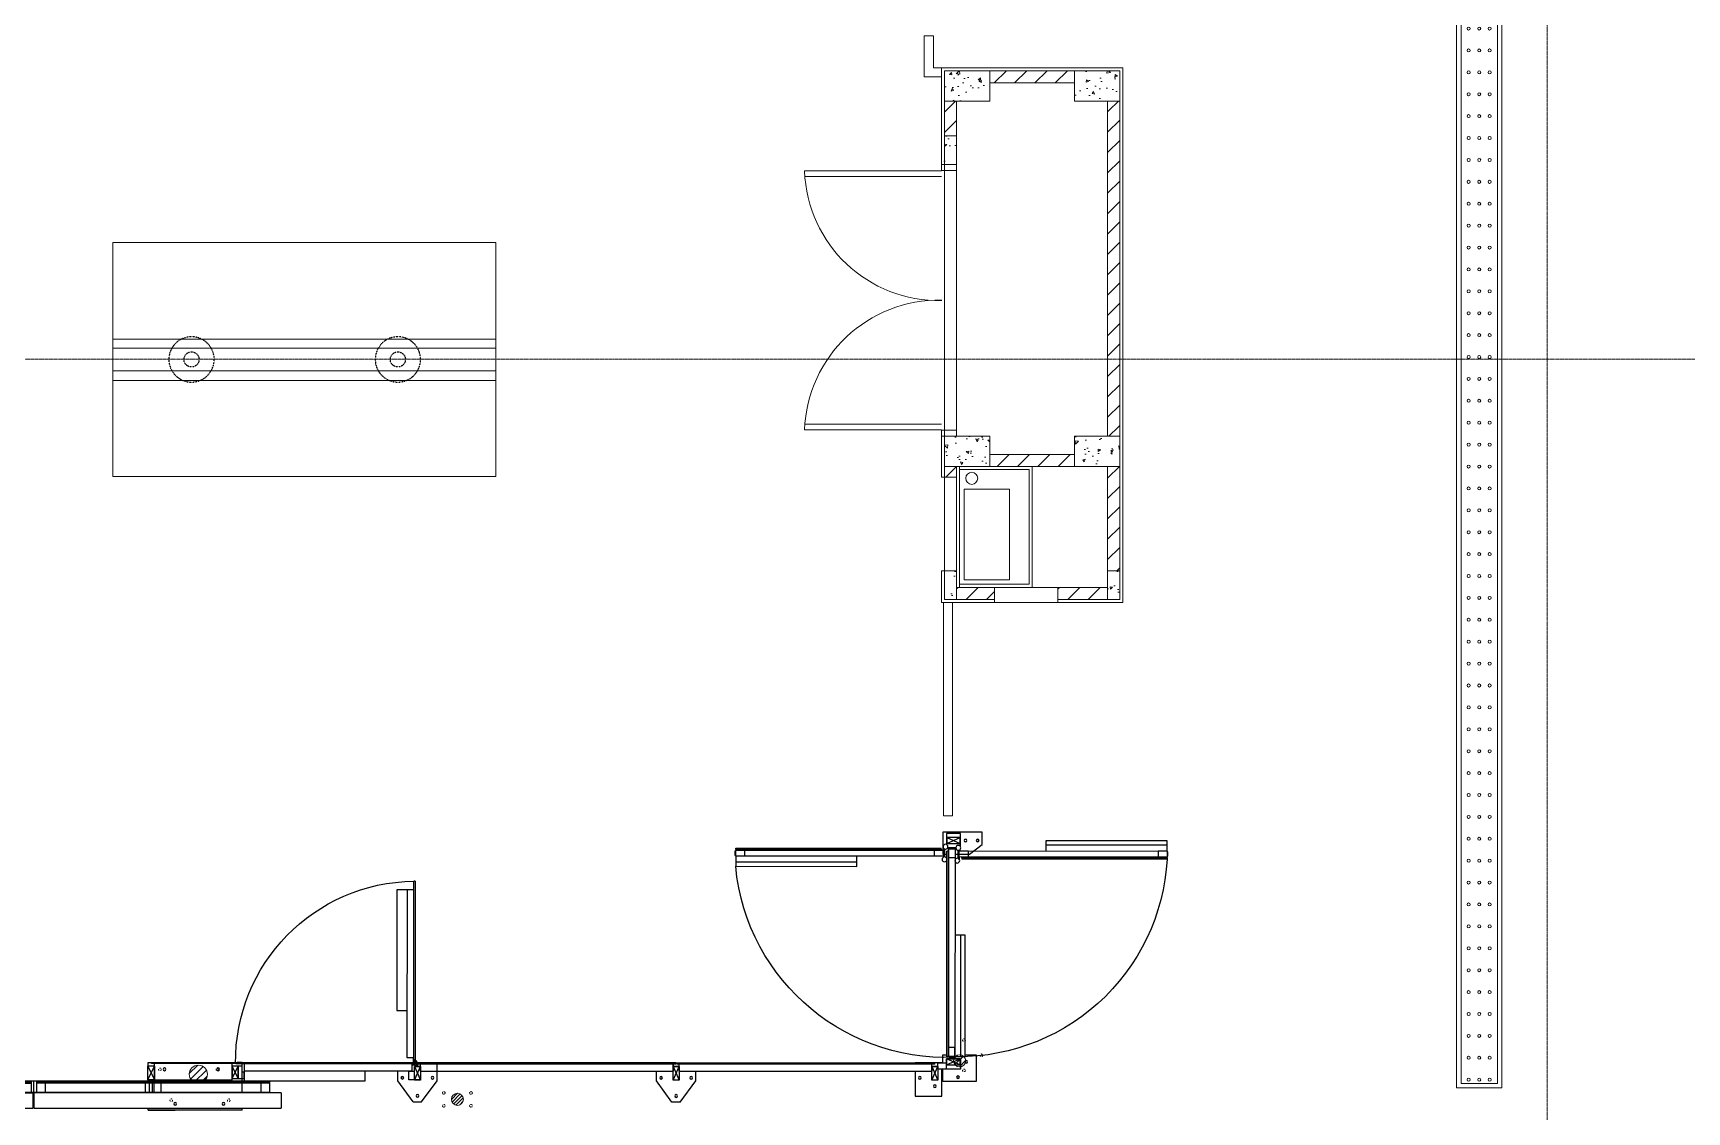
# Model space of a CAD drawing. Header units: millimetres. Extents: x -200069 to 184689, y -19972 to 101699.
# Drawn here: x 57476 to 68425, y -4984 to 2160 of the extents above; entities that cross this region are included whole.
import ezdxf

# ---------------------------------------------------------------- set-up
doc = ezdxf.new("R2010")
doc.units = ezdxf.units.MM
for name, pattern in [('CENTER', [50.8, 31.75, -6.35, 6.35, -6.35]), ('HIDDEN', [0.2, 0.1, -0.1]), ('X-45-STST-GRID$0$Grid Line', [9.5, 5, -1.5, 1.5, -1.5]), ('X-45-STST-PL-PF$0$Dash', [4, 2, -2])]:
    doc.linetypes.add(name, pattern=pattern)
doc.layers.get('Defpoints').update_dxf_attribs({"color": 6})
for name, color, linetype, lineweight in [('1', 1, 'Continuous', 18), ('8', 253, 'Continuous', 0), ('ARC_WALL FINISH', 2, 'Continuous', 0), ('PSD Anchor Hole', 7, 'Continuous', 15), ('PSD ODS Pene Hole', 5, 'Continuous', 15), ('PSD Pene Hole', 9, 'Continuous', 15), ('X-45-STST-GRID$0$ARC_AXIS_LINE', 240, 'CENTER', 13), ('X-45-STST-PL-PF$0$ARC_FURNITURE', 152, 'Continuous', 9), ('X-45-STST-PL-PF$0$ARC_GUTTER', 255, 'Continuous', 0), ('X-45-STST-PL-PF$0$ARC_GUTTER HATCH', 8, 'Continuous', 0), ('X-45-STST-PL-PF$0$ARC_VOID_TEMPORARY', 253, 'Continuous', 18), ('X-45-STST-PL-PF$0$X-STST-45011-PL-PF$0$ARC_DOOR', 40, 'Continuous', 5), ('X-45-STST-PL-PF$0$X-STST-45011-PL-PF$0$ARC_ELEVATOR', 63, 'Continuous', 5), ('X-45-STST-PL-PF$0$X-STST-45011-PL-PF$0$ARC_HATCH WALL', 8, 'Continuous', 25), ('X-45-STST-PL-PF$0$X-STST-45011-PL-PF$0$ARC_PART_WALL', 160, 'Continuous', 5)]:
    doc.layers.add(name, color=color, linetype=linetype, lineweight=lineweight)
for name, color, linetype in [('AHM2_MODULE', 2, 'Continuous'), ('AHM_ANCRAGE', 7, 'Continuous'), ('AHM_MODULE', 7, 'Continuous'), ('DIM', 255, 'Continuous'), ('EIM', 5, 'Continuous'), ('X-45-STST-PL-PF$0$ARC_LIGHTING OVER HEAD', 8, 'Continuous')]:
    doc.layers.add(name, color=color, linetype=linetype)

# ---------------------------------------------------------------- blocks, each defined once
blk = doc.blocks.new('X-45-STST-PL-PF$0$STREETLIGHT & BENCHES')
at = {"layer": 'X-45-STST-PL-PF$0$ARC_FURNITURE', "ltscale": 0.5}
for p, q in [((775, 1172), (-775, 1172)), ((-775, 1172), (-775, -1362)), ((-139, -1362), (-139, 1172)), ((-75, 1172), (-75, -992)), ((-75, 1172), (-75, -1362)), ((75, -992), (75, 1172)), ((75, -1362), (75, 1172)), ((134, 1172), (134, -1362)), ((775, 1172), (775, -1362)), ((-775, -1362), (775, -1362))]:
    blk.add_line(p, q, dxfattribs=at)
at = {"layer": 'X-45-STST-PL-PF$0$ARC_LIGHTING OVER HEAD', "linetype": 'X-45-STST-PL-PF$0$Dash', "ltscale": 0.5}
for centre in [(0, 652), (0, -714)]:
    blk.add_circle(centre, 50, dxfattribs=at)
for centre, start, end in [((0, 652), 330, 150), ((0, 652), 330, 150), ((0, 652), 150, 330), ((0, 652), 150, 330), ((0, -714), 30, 210), ((0, -714), 30, 210), ((0, -714), 210, 30), ((0, -714), 210, 30)]:
    blk.add_arc(centre, 150, start, end, dxfattribs=at)
blk = doc.blocks.new('*U29')
at = {"layer": 'X-45-STST-PL-PF$0$ARC_GUTTER'}
for p, q in [((0, 0), (0, 300)), ((0, 300), (8519, 300)), ((8489, 270), (30, 270)), ((30, 270), (30, 30)), ((8489, 30), (8489, 270)), ((8519, 300), (8519, 0)), ((8519, 0), (0, 0)), ((30, 30), (8489, 30))]:
    blk.add_line(p, q, dxfattribs=at)
at = {"layer": 'X-45-STST-PL-PF$0$ARC_GUTTER HATCH'}
for centre, start, end in [((55, 219), 0, 180), ((55, 219), 180, 0), ((200, 219), 0, 180), ((200, 219), 180, 0), ((345, 219), 0, 180), ((345, 219), 180, 0), ((490, 219), 0, 180), ((490, 219), 180, 0), ((635, 219), 0, 180), ((635, 219), 180, 0), ((780, 219), 0, 180), ((780, 219), 180, 0), ((925, 219), 0, 180), ((925, 219), 180, 0), ((1070, 219), 0, 180), ((1070, 219), 180, 0), ((1215, 219), 0, 180), ((1215, 219), 180, 0), ((1360, 219), 0, 180), ((1360, 219), 180, 0), ((1505, 219), 0, 180), ((1505, 219), 180, 0), ((1650, 219), 0, 180), ((1650, 219), 180, 0), ((1795, 219), 0, 180), ((1795, 219), 180, 0), ((1940, 219), 0, 180), ((1940, 219), 180, 0), ((2085, 219), 0, 180), ((2085, 219), 180, 0), ((2230, 219), 0, 180), ((2230, 219), 180, 0), ((2375, 219), 0, 180), ((2375, 219), 180, 0), ((2520, 219), 0, 180), ((2520, 219), 180, 0), ((2665, 219), 0, 180), ((2665, 219), 180, 0), ((2810, 219), 0, 180), ((2810, 219), 180, 0), ((2955, 219), 0, 180), ((2955, 219), 180, 0), ((3100, 219), 0, 180), ((3100, 219), 180, 0), ((3245, 219), 0, 180), ((3245, 219), 180, 0), ((3390, 219), 0, 180), ((3390, 219), 180, 0), ((3535, 219), 0, 180), ((3535, 219), 180, 0), ((3680, 219), 0, 180), ((3680, 219), 180, 0), ((3825, 219), 0, 180), ((3825, 219), 180, 0), ((3970, 219), 0, 180), ((3970, 219), 180, 0), ((4115, 219), 0, 180), ((4115, 219), 180, 0), ((4260, 219), 0, 180), ((4260, 219), 180, 0), ((4405, 219), 0, 180), ((4405, 219), 180, 0), ((4550, 219), 0, 180), ((4550, 219), 180, 0), ((4695, 219), 0, 180), ((4695, 219), 180, 0), ((4840, 219), 0, 180), ((4840, 219), 180, 0), ((4985, 219), 0, 180), ((4985, 219), 180, 0), ((5130, 219), 0, 180), ((5130, 219), 180, 0), ((5275, 219), 0, 180), ((5275, 219), 180, 0), ((5420, 219), 0, 180), ((5420, 219), 180, 0), ((5565, 219), 0, 180), ((5565, 219), 180, 0), ((5710, 219), 0, 180), ((5710, 219), 180, 0), ((5855, 219), 0, 180), ((5855, 219), 180, 0), ((6000, 219), 0, 180), ((6000, 219), 180, 0), ((6145, 219), 0, 180), ((6145, 219), 180, 0), ((6290, 219), 0, 180), ((6290, 219), 180, 0), ((6435, 219), 0, 180), ((6435, 219), 180, 0), ((6580, 219), 0, 180), ((6580, 219), 180, 0), ((6725, 219), 0, 180), ((6725, 219), 180, 0), ((6870, 219), 0, 180), ((6870, 219), 180, 0), ((7015, 219), 0, 180), ((7015, 219), 180, 0), ((7160, 219), 0, 180), ((7160, 219), 180, 0), ((7305, 219), 0, 180), ((7305, 219), 180, 0), ((7450, 219), 0, 180), ((7450, 219), 180, 0), ((7595, 219), 0, 180), ((7595, 219), 180, 0), ((7740, 219), 0, 180), ((7740, 219), 180, 0), ((7885, 219), 0, 180), ((7885, 219), 180, 0), ((8030, 219), 0, 180), ((8030, 219), 180, 0), ((8175, 219), 0, 180), ((8175, 219), 180, 0), ((8320, 219), 0, 180), ((8320, 219), 180, 0), ((8465, 219), 0, 180), ((8465, 219), 180, 0), ((55, 150), 0, 180), ((55, 150), 180, 0), ((200, 150), 0, 180), ((200, 150), 180, 0), ((345, 150), 0, 180), ((345, 150), 180, 0), ((490, 150), 0, 180), ((490, 150), 180, 0), ((635, 150), 0, 180), ((635, 150), 180, 0), ((780, 150), 0, 180), ((780, 150), 180, 0), ((925, 150), 0, 180), ((925, 150), 180, 0), ((1070, 150), 0, 180), ((1070, 150), 180, 0), ((1215, 150), 0, 180), ((1215, 150), 180, 0), ((1360, 150), 0, 180), ((1360, 150), 180, 0), ((1505, 150), 0, 180), ((1505, 150), 180, 0), ((1650, 150), 0, 180), ((1650, 150), 180, 0), ((1795, 150), 0, 180), ((1795, 150), 180, 0), ((1940, 150), 0, 180), ((1940, 150), 180, 0), ((2085, 150), 0, 180), ((2085, 150), 180, 0), ((2230, 150), 0, 180), ((2230, 150), 180, 0), ((2375, 150), 0, 180), ((2375, 150), 180, 0), ((2520, 150), 0, 180), ((2520, 150), 180, 0), ((2665, 150), 0, 180), ((2665, 150), 180, 0), ((2810, 150), 0, 180), ((2810, 150), 180, 0), ((2955, 150), 0, 180), ((2955, 150), 180, 0), ((3100, 150), 0, 180), ((3100, 150), 180, 0), ((3245, 150), 0, 180), ((3245, 150), 180, 0), ((3390, 150), 0, 180), ((3390, 150), 180, 0), ((3535, 150), 0, 180), ((3535, 150), 180, 0), ((3680, 150), 0, 180), ((3680, 150), 180, 0), ((3825, 150), 0, 180), ((3825, 150), 180, 0), ((3970, 150), 0, 180), ((3970, 150), 180, 0), ((4115, 150), 0, 180), ((4115, 150), 180, 0), ((4260, 150), 0, 180), ((4260, 150), 180, 0), ((4405, 150), 0, 180), ((4405, 150), 180, 0), ((4550, 150), 0, 180), ((4550, 150), 180, 0), ((4695, 150), 0, 180), ((4695, 150), 180, 0), ((4840, 150), 0, 180), ((4840, 150), 180, 0), ((4985, 150), 0, 180), ((4985, 150), 180, 0), ((5130, 150), 0, 180), ((5130, 150), 180, 0), ((5275, 150), 0, 180), ((5275, 150), 180, 0), ((5420, 150), 0, 180), ((5420, 150), 180, 0), ((5565, 150), 0, 180), ((5565, 150), 180, 0), ((5710, 150), 0, 180), ((5710, 150), 180, 0), ((5855, 150), 0, 180), ((5855, 150), 180, 0), ((6000, 150), 0, 180), ((6000, 150), 180, 0), ((6145, 150), 0, 180), ((6145, 150), 180, 0), ((6290, 150), 0, 180), ((6290, 150), 180, 0), ((6435, 150), 0, 180), ((6435, 150), 180, 0), ((6580, 150), 0, 180), ((6580, 150), 180, 0), ((6725, 150), 0, 180), ((6725, 150), 180, 0), ((6870, 150), 0, 180), ((6870, 150), 180, 0), ((7015, 150), 0, 180), ((7015, 150), 180, 0), ((7160, 150), 0, 180), ((7160, 150), 180, 0), ((7305, 150), 0, 180), ((7305, 150), 180, 0), ((7450, 150), 0, 180), ((7450, 150), 180, 0), ((7595, 150), 0, 180), ((7595, 150), 180, 0), ((7740, 150), 0, 180), ((7740, 150), 180, 0), ((7885, 150), 0, 180), ((7885, 150), 180, 0), ((8030, 150), 0, 180), ((8030, 150), 180, 0), ((8175, 150), 0, 180), ((8175, 150), 180, 0), ((8320, 150), 0, 180), ((8320, 150), 180, 0), ((8465, 150), 0, 180), ((8465, 150), 180, 0), ((55, 80), 0, 180), ((55, 80), 180, 0), ((200, 80), 0, 180), ((200, 80), 180, 0), ((345, 80), 0, 180), ((345, 80), 180, 0), ((490, 80), 0, 180), ((490, 80), 180, 0), ((635, 80), 0, 180), ((635, 80), 180, 0), ((780, 80), 0, 180), ((780, 80), 180, 0), ((925, 80), 0, 180), ((925, 80), 180, 0), ((1070, 80), 0, 180), ((1070, 80), 180, 0), ((1215, 80), 0, 180), ((1215, 80), 180, 0), ((1360, 80), 0, 180), ((1360, 80), 180, 0), ((1505, 80), 0, 180), ((1505, 80), 180, 0), ((1650, 80), 0, 180), ((1650, 80), 180, 0), ((1795, 80), 0, 180), ((1795, 80), 180, 0), ((1940, 80), 0, 180), ((1940, 80), 180, 0), ((2085, 80), 0, 180), ((2085, 80), 180, 0), ((2230, 80), 0, 180), ((2230, 80), 180, 0), ((2375, 80), 0, 180), ((2375, 80), 180, 0), ((2520, 80), 0, 180), ((2520, 80), 180, 0), ((2665, 80), 0, 180), ((2665, 80), 180, 0), ((2810, 80), 0, 180), ((2810, 80), 180, 0), ((2955, 80), 0, 180), ((2955, 80), 180, 0), ((3100, 80), 0, 180), ((3100, 80), 180, 0), ((3245, 80), 0, 180), ((3245, 80), 180, 0), ((3390, 80), 0, 180), ((3390, 80), 180, 0), ((3535, 80), 0, 180), ((3535, 80), 180, 0), ((3680, 80), 0, 180), ((3680, 80), 180, 0), ((3825, 80), 0, 180), ((3825, 80), 180, 0), ((3970, 80), 0, 180), ((3970, 80), 180, 0), ((4115, 80), 0, 180), ((4115, 80), 180, 0), ((4260, 80), 0, 180), ((4260, 80), 180, 0), ((4405, 80), 0, 180), ((4405, 80), 180, 0), ((4550, 80), 0, 180), ((4550, 80), 180, 0), ((4695, 80), 0, 180), ((4695, 80), 180, 0), ((4840, 80), 0, 180), ((4840, 80), 180, 0), ((4985, 80), 0, 180), ((4985, 80), 180, 0), ((5130, 80), 0, 180), ((5130, 80), 180, 0), ((5275, 80), 0, 180), ((5275, 80), 180, 0), ((5420, 80), 0, 180), ((5420, 80), 180, 0), ((5565, 80), 0, 180), ((5565, 80), 180, 0), ((5710, 80), 0, 180), ((5710, 80), 180, 0), ((5855, 80), 0, 180), ((5855, 80), 180, 0), ((6000, 80), 0, 180), ((6000, 80), 180, 0), ((6145, 80), 0, 180), ((6145, 80), 180, 0), ((6290, 80), 0, 180), ((6290, 80), 180, 0), ((6435, 80), 0, 180), ((6435, 80), 180, 0), ((6580, 80), 0, 180), ((6580, 80), 180, 0), ((6725, 80), 0, 180), ((6725, 80), 180, 0), ((6870, 80), 0, 180), ((6870, 80), 180, 0), ((7015, 80), 0, 180), ((7015, 80), 180, 0), ((7160, 80), 0, 180), ((7160, 80), 180, 0), ((7305, 80), 0, 180), ((7305, 80), 180, 0), ((7450, 80), 0, 180), ((7450, 80), 180, 0), ((7595, 80), 0, 180), ((7595, 80), 180, 0), ((7740, 80), 0, 180), ((7740, 80), 180, 0), ((7885, 80), 0, 180), ((7885, 80), 180, 0), ((8030, 80), 0, 180), ((8030, 80), 180, 0), ((8175, 80), 0, 180), ((8175, 80), 180, 0), ((8320, 80), 0, 180), ((8320, 80), 180, 0), ((8465, 80), 0, 180), ((8465, 80), 180, 0)]:
    blk.add_arc(centre, 10, start, end, dxfattribs=at)
blk = doc.blocks.new('X-45-STST-PL-PF$0$X-STST-45011-PL-PF$0$M-FHR - M-FHR-5703097-TÂ_NG 2-TÂ_NG TRUNG CHUYÊ_N                                                                                     LEVEL 2-CONCOURSE LEVEL')
at = {"layer": 'X-45-STST-PL-PF$0$X-STST-45011-PL-PF$0$ARC_ELEVATOR', "color": 7}
for p, q in [((400, 500), (-400, 500)), ((-400, 500), (-400, 0)), ((400, 0), (400, 500)), ((-350, 350), (250, 350)), ((-350, 50), (-350, 350)), ((250, 350), (250, 50)), ((-400, 0), (400, 0)), ((250, 50), (-350, 50))]:
    blk.add_line(p, q, dxfattribs=at)
at = {"layer": 'X-45-STST-PL-PF$0$X-STST-45011-PL-PF$0$ARC_ELEVATOR', "lineweight": 18}
for p, q in [((400, 500), (-400, 500)), ((-400, 500), (-400, 20)), ((-380, 20), (-380, 480)), ((-380, 480), (380, 480)), ((380, 480), (380, 20)), ((400, 20), (400, 500)), ((400, 20), (-400, 20)), ((-400, 20), (-400, 0)), ((-400, 20), (-380, 20)), ((-400, 0), (400, 0)), ((380, 20), (400, 20)), ((400, 0), (400, 20))]:
    blk.add_line(p, q, dxfattribs=at)
blk.add_circle((322, 100), 40, dxfattribs=at)
blk = doc.blocks.new('A$C3D8426A7')
at = {"layer": 'X-45-STST-PL-PF$0$X-STST-45011-PL-PF$0$ARC_DOOR'}
for p, q in [((1006, 1758), (100, 1758)), ((100, 1720), (1006, 1720)), ((100, 80), (1006, 80)), ((1006, 42), (100, 42))]:
    blk.add_line(p, q, dxfattribs=at)
for points in [[(100, 1760), (100, 1800), (0, 1800), (0, 1760)], [(100, 40), (100, 0), (0, 0), (0, 40)]]:
    blk.add_lwpolyline(points, close=True, dxfattribs=at)
for centre, start, end in [((119, 1787), 268.6341, 358.0951), ((119, 13), 1.9009, 91.3628)]:
    blk.add_arc(centre, 888, start, end, dxfattribs=at)
blk = doc.blocks.new('PSD FDP hole1')
at = {"layer": 'PSD Pene Hole'}
h = blk.add_hatch(dxfattribs=at)
h.set_pattern_fill('ANSI31', color=8, scale=10)
h.set_pattern_definition([(45, (-2990203.302, -2087212.618), (-22.4506403, 22.4506403), [])])
h.paths.add_polyline_path([(-5, 14, -1), (-125, 14, -1)])
at = {"layer": 'PSD Pene Hole', "color": 240}
blk.add_circle((-65, 14), 60, dxfattribs=at)
blk = doc.blocks.new('PSD FDP AB1')
at = {"layer": 'PSD Anchor Hole', "linetype": 'HIDDEN', "ltscale": 100}
for centre in [(-3, 0), (377, 0), (72, -205), (452, -204)]:
    blk.add_circle(centre, 9, dxfattribs=at)
blk = doc.blocks.new('PSD EWD hole1')
at = {"layer": 'PSD Pene Hole'}
h = blk.add_hatch(dxfattribs=at)
h.set_pattern_fill('ANSI31', color=8, scale=10)
h.set_pattern_definition([(45, (-2706912.99, -2149372.86), (-22.4506403, 22.4506403), [])])
h.paths.add_polyline_path([(40, 0, -1), (-40, 0, -1)])
at = {"layer": 'PSD Pene Hole', "color": 240}
blk.add_circle((0, 0), 40, dxfattribs=at)
blk = doc.blocks.new('PSD EWD AB1')
at = {"layer": 'PSD Anchor Hole', "linetype": 'HIDDEN', "ltscale": 100}
for centre in [(0, 200), (-115, 100), (0, 0)]:
    blk.add_circle(centre, 9, dxfattribs=at)
blk = doc.blocks.new('PSD ODS AB1')
at = {"layer": 'PSD Anchor Hole', "linetype": 'HIDDEN', "ltscale": 10}
for centre in [(0, 85), (0, 0), (180, 85), (180, 0)]:
    blk.add_circle(centre, 9, dxfattribs=at)
blk = doc.blocks.new('PSD ODS hole1')
at = {"layer": 'PSD ODS Pene Hole'}
h = blk.add_hatch(dxfattribs=at)
h.set_pattern_fill('ANSI31', color=8, scale=5)
h.set_pattern_definition([(45, (-2988796.991, -2149653.738), (-11.22532015, 11.22532015), [])])
h.paths.add_polyline_path([(-40, 0, -1), (40, 0, -1)])
at = {"layer": 'PSD ODS Pene Hole', "color": 240}
blk.add_circle((0, 0), 40, dxfattribs=at)
blk = doc.blocks.new('platform nosing')
at = {"layer": 'DIM', "linetype": 'Continuous', "lineweight": 0}
for name, p in [('PSD FDP hole1', (126135, -4748)), ('PSD EWD hole1', (131110, -4645)), ('PSD ODS hole1', (127785, -4900))]:
    blk.add_blockref(name, p, dxfattribs=at)
at = {"layer": 'PSD Anchor Hole', "color": 1, "rotation": 179.9999999999999}
for name, p in [('PSD EWD AB1', (131139, -4509)), ('PSD FDP AB1', (126268, -4906))]:
    blk.add_blockref(name, p, dxfattribs=at)
at = {"layer": 'PSD Anchor Hole', "color": 1}
blk.add_blockref('PSD ODS AB1', (127695, -4943), dxfattribs=at)
blk = doc.blocks.new('*U166')
blk.add_wipeout([(0, 0), (80, 0), (80, 190), (0, 190)]).dxf.layer = '1'
at = {"layer": '8'}
h = blk.add_hatch(dxfattribs=at)
h.set_pattern_fill('AR-CONC', color=256, angle=90, style=0)
h.paths.add_polyline_path([(80, 0), (80, 190), (0, 190), (0, 0)])
at = {"layer": '1'}
blk.add_lwpolyline([(80, 0), (80, 190), (0, 190), (0, 0)], close=True, dxfattribs=at)
blk = doc.blocks.new('*U165')
blk.add_wipeout([(0, 0), (80, 0), (80, 190), (0, 190)]).dxf.layer = '1'
at = {"layer": '8'}
h = blk.add_hatch(dxfattribs=at)
h.set_pattern_fill('AR-CONC', color=256, angle=90, style=0)
h.paths.add_polyline_path([(80, 0), (80, 190), (0, 190), (0, 0)])
at = {"layer": '1'}
blk.add_lwpolyline([(80, 0), (80, 190), (0, 190), (0, 0)], close=True, dxfattribs=at)
blk = doc.blocks.new('*U234')
blk.add_wipeout([(0, 0), (300, 0), (300, 200), (0, 200)]).dxf.layer = '1'
at = {"layer": '8'}
h = blk.add_hatch(dxfattribs=at)
h.set_pattern_fill('AR-CONC', color=256, angle=90, style=0)
h.paths.add_polyline_path([(300, 0), (300, 200), (0, 200), (0, 0)])
at = {"layer": '1'}
blk.add_lwpolyline([(300, 0), (300, 200), (0, 200), (0, 0)], close=True, dxfattribs=at)
blk = doc.blocks.new('EWD2+FP3_NU')
at = {"layer": 'AHM2_MODULE'}
for p, q in [((205191, 268367), (205089, 268227)), ((205246, 268367), (205191, 268367)), ((205246, 268367), (205349, 268227)), ((206802, 268327), (206978, 268327)), ((206802, 268163), (206802, 268327)), ((206978, 268327), (206978, 268148)), ((203486, 268222), (203486, 268132)), ((203526, 268222), (203486, 268222)), ((203506, 268222), (203486, 268222)), ((203486, 268222), (203526, 268132)), ((203486, 268132), (203526, 268222)), ((203526, 268132), (203526, 268222)), ((203526, 268163), (203526, 268115)), ((203526, 268163), (205199, 268163)), ((205089, 268227), (205089, 268163)), ((205219, 268222), (205199, 268222)), ((205199, 268222), (205199, 268132)), ((205239, 268222), (205199, 268222)), ((205199, 268132), (205239, 268222)), ((205199, 268222), (205239, 268132)), ((205199, 268132), (205199, 268163)), ((205199, 268163), (205199, 268115)), ((205239, 268132), (205239, 268222)), ((205239, 268163), (205239, 268115)), ((205239, 268163), (206912, 268163)), ((205349, 268227), (205349, 268163)), ((206932, 268222), (206912, 268222)), ((206912, 268222), (206912, 268132)), ((206952, 268222), (206912, 268222)), ((206912, 268132), (206952, 268222)), ((206912, 268222), (206952, 268132)), ((206912, 268163), (206912, 268115)), ((206912, 268132), (206912, 268163)), ((206952, 268132), (206952, 268222)), ((206952, 268148), (206952, 268107)), ((207009, 268148), (206952, 268148)), ((207205, 268231), (206985, 268231)), ((206985, 268231), (206985, 268148)), ((207102, 268148), (207009, 268148)), ((207009, 268148), (207009, 268080)), ((207102, 268080), (207102, 268148)), ((207205, 268055), (207205, 268231)), ((203486, 268132), (203526, 268132)), ((203526, 268132), (203486, 268132)), ((203508, 268107), (203508, 268115)), ((203508, 268115), (205217, 268115)), ((205217, 268107), (203508, 268107)), ((205089, 268107), (205349, 268107)), ((205199, 268132), (205239, 268132)), ((205199, 268115), (205199, 268132)), ((205239, 268132), (205199, 268132)), ((205217, 268107), (205217, 268115)), ((205221, 268107), (205221, 268115)), ((205221, 268115), (206930, 268115)), ((205221, 268107), (206930, 268107)), ((206978, 268107), (206802, 268107)), ((206912, 268132), (206952, 268132)), ((206952, 268132), (206912, 268132)), ((206930, 268107), (206930, 268115)), ((206952, 268107), (207009, 268107)), ((206985, 268107), (206985, 268055)), ((206985, 268055), (207011, 268055)), ((207009, 268080), (207102, 268080)), ((207010, 268081), (207010, 268121)), ((207010, 268121), (207100, 268121)), ((207010, 268121), (207100, 268081)), ((207100, 268121), (207010, 268081)), ((207100, 268081), (207010, 268081)), ((207019, 268065), (207011, 268065)), ((207011, 268065), (207011, 266705)), ((207019, 266705), (207019, 268065)), ((207019, 268065), (207025, 268065)), ((207065, 268065), (207025, 268065)), ((207025, 268065), (207025, 266749)), ((207060, 268080), (207030, 268080)), ((207030, 268080), (207030, 268072)), ((207060, 268072), (207030, 268072)), ((207060, 268068), (207030, 268068)), ((207030, 268068), (207030, 268065)), ((207060, 268072), (207060, 268080)), ((207060, 268065), (207060, 268068)), ((207065, 268065), (207060, 268065)), ((207065, 266689), (207065, 268065)), ((207065, 268065), (207065, 268005)), ((207065, 268065), (207065, 268065)), ((207065, 268065), (207104, 268065)), ((207100, 268121), (207100, 268081)), ((207100, 268081), (207100, 268121)), ((207104, 268065), (207104, 267262)), ((207104, 268065), (207132, 268065)), ((207132, 268065), (207132, 267262)), ((207132, 268055), (207205, 268055)), ((207025, 268005), (207019, 268005)), ((207065, 268005), (207025, 268005)), ((207104, 267262), (207065, 267262)), ((207132, 267262), (207104, 267262)), ((206985, 266579), (206985, 266725)), ((206985, 266725), (207011, 266725)), ((207025, 266749), (207019, 266749)), ((207065, 266749), (207025, 266749)), ((207025, 266749), (207025, 266689)), ((207065, 266689), (207065, 266749)), ((207065, 266725), (207160, 266725)), ((207160, 266725), (207245, 266662)), ((206985, 266579), (206985, 266635)), ((206985, 266579), (206985, 266615)), ((207009, 266588), (207009, 266661)), ((207010, 266615), (207010, 266655)), ((207010, 266655), (207100, 266655)), ((207010, 266615), (207100, 266655)), ((207010, 266655), (207100, 266615)), ((207100, 266615), (207010, 266615)), ((207100, 266615), (207010, 266615)), ((207019, 266705), (207011, 266705)), ((207025, 266689), (207011, 266689)), ((207017, 266682), (207071, 266682)), ((207019, 266705), (207025, 266705)), ((207025, 266689), (207065, 266689)), ((207065, 266689), (207072, 266689)), ((207100, 266655), (207100, 266615)), ((207101, 266676), (207101, 266588)), ((207245, 266662), (207245, 266579)), ((206985, 266579), (206985, 266588)), ((207245, 266579), (206985, 266579)), ((207101, 266588), (207009, 266588))]:
    blk.add_line(p, q, dxfattribs=at)
at = {"layer": 'AHM2_MODULE', "ltscale": 0.2}
for p, q in [((205610, 266734), (205610, 266704)), ((205613, 266734), (205610, 266734)), ((205613, 266806), (206415, 266806)), ((205613, 266777), (205613, 266806)), ((205613, 266777), (206415, 266777)), ((205613, 266739), (205613, 266777)), ((206989, 266739), (205613, 266739)), ((205613, 266739), (205613, 266699)), ((205613, 266739), (205613, 266734)), ((205673, 266739), (205673, 266699)), ((206415, 266806), (206415, 266777)), ((206415, 266777), (206415, 266739)), ((206989, 266739), (206929, 266739)), ((206929, 266739), (206929, 266699)), ((206989, 266739), (206989, 266745)), ((206989, 266699), (206989, 266739)), ((206996, 266690), (206996, 266744)), ((207086, 266753), (207086, 266699)), ((207093, 266744), (207093, 266759)), ((207153, 266744), (207093, 266744)), ((207093, 266744), (207093, 266704)), ((208469, 266758), (207109, 266758)), ((207109, 266750), (207109, 266758)), ((207109, 266750), (208469, 266750)), ((207109, 266750), (207109, 266744)), ((207153, 266744), (207153, 266750)), ((207153, 266704), (207153, 266744)), ((208469, 266744), (207153, 266744)), ((208409, 266744), (208409, 266750)), ((208409, 266704), (208409, 266744)), ((208469, 266750), (208469, 266758)), ((208469, 266750), (208469, 266744)), ((208469, 266704), (208469, 266744)), ((208472, 266739), (208469, 266739)), ((208472, 266709), (208472, 266739)), ((205610, 266704), (205613, 266704)), ((205613, 266699), (206929, 266699)), ((205613, 266693), (205613, 266699)), ((206973, 266693), (205613, 266693)), ((205613, 266693), (205613, 266685)), ((205613, 266685), (206973, 266685)), ((205673, 266699), (205673, 266693)), ((206929, 266699), (206989, 266699)), ((206929, 266699), (206929, 266693)), ((206973, 266693), (206973, 266699)), ((206973, 266693), (206973, 266685)), ((206989, 266699), (206989, 266684)), ((207093, 266704), (208469, 266704)), ((207093, 266704), (207093, 266698)), ((207666, 266666), (207666, 266704)), ((208469, 266666), (207666, 266666)), ((207666, 266637), (207666, 266666)), ((208469, 266637), (207666, 266637)), ((208469, 266704), (208409, 266704)), ((208469, 266704), (208469, 266709)), ((208469, 266709), (208472, 266709)), ((208469, 266704), (208469, 266704)), ((208469, 266704), (208469, 266666)), ((208469, 266666), (208469, 266637))]:
    blk.add_line(p, q, dxfattribs=at)
at = {"layer": 'AHM2_MODULE', "ltscale": 0.1}
blk.add_line((207093, 266704), (207153, 266704), dxfattribs=at)
at = {"layer": 'AHM2_MODULE', "ltscale": 0.2}
for centre in [(206995, 266760), (207080, 266768), (207002, 266676), (207087, 266683)]:
    blk.add_circle(centre, 16, dxfattribs=at)
at = {"layer": 'AHM2_MODULE'}
for centre in [(207002, 266676), (207087, 266683)]:
    blk.add_circle(centre, 16, dxfattribs=at)
at = {"layer": 'AHM2_MODULE', "ltscale": 0.2}
for centre, radius, start, end in [((207002, 266676), 1395, 84.6469, 174.6469), ((207087, 266683), 1384, 3.1273, 93.1273)]:
    blk.add_arc(centre, radius, start, end, dxfattribs=at)
at = {"layer": 'AHM_ANCRAGE'}
for centre in [(205219, 268327), (206932, 268262), (205119, 268207), (205319, 268207), (206832, 268207), (207085, 268201), (207140, 268101), (207135, 266635), (207215, 266635)]:
    blk.add_circle(centre, 9, dxfattribs=at)
blk = doc.blocks.new('type_d_gauche_sym_NU')
at = {"layer": 'AHM2_MODULE', "ltscale": 0.2}
for p, q in [((198367, 273538), (200206, 273538)), ((198367, 273436), (198367, 273538)), ((200206, 273538), (200206, 273436)), ((198367, 273436), (200206, 273436)), ((198912, 273431), (198912, 273436)), ((198912, 273431), (198912, 273371)), ((198972, 273431), (198912, 273431)), ((198952, 273436), (198952, 273431)), ((198972, 273431), (200209, 273431)), ((198972, 273371), (198972, 273431)), ((200131, 273431), (200131, 273371)), ((200191, 273371), (200191, 273431)), ((200191, 273357), (200191, 273431)), ((200209, 273431), (200209, 273357)), ((198912, 273371), (198972, 273371)), ((198912, 273357), (198912, 273365)), ((198912, 273365), (200191, 273365)), ((198912, 273357), (200191, 273357)), ((198972, 273371), (200191, 273371)), ((200191, 273357), (200209, 273357))]:
    blk.add_line(p, q, dxfattribs=at)
at = {"layer": 'AHM2_MODULE'}
for p, q in [((199595, 273550), (200218, 273550)), ((199595, 273550), (199595, 273235)), ((199633, 273436), (199633, 273538)), ((199633, 273538), (201472, 273538)), ((200218, 273550), (200218, 273538)), ((201472, 273538), (201472, 273436)), ((199633, 273436), (201472, 273436)), ((200178, 273431), (200178, 273436)), ((200238, 273431), (200178, 273431)), ((200178, 273431), (200178, 273371)), ((200218, 273436), (200218, 273431)), ((200238, 273371), (200238, 273431)), ((200238, 273431), (201475, 273431)), ((201397, 273431), (201397, 273371)), ((201457, 273371), (201457, 273431)), ((201457, 273357), (201457, 273431)), ((201475, 273431), (201475, 273357)), ((199620, 273340), (199620, 273260)), ((199620, 273340), (199661, 273340)), ((199620, 273260), (199661, 273340)), ((199620, 273340), (199661, 273260)), ((199620, 273260), (199620, 273291)), ((199661, 273241), (199661, 273352)), ((199661, 273352), (200175, 273352)), ((199661, 273261), (199661, 273341)), ((200175, 273352), (200175, 273241)), ((200175, 273260), (200175, 273350)), ((200175, 273350), (200220, 273350)), ((200175, 273260), (200220, 273350)), ((200220, 273260), (200175, 273350)), ((200178, 273371), (200238, 273371)), ((200178, 273357), (200178, 273365)), ((200178, 273365), (201457, 273365)), ((200178, 273357), (201457, 273357)), ((200218, 273371), (200218, 273365)), ((200218, 273357), (200218, 273350)), ((200220, 273350), (200220, 273260)), ((200220, 273350), (200220, 273260)), ((200238, 273371), (201457, 273371)), ((201457, 273357), (201475, 273357)), ((200218, 273235), (199595, 273235)), ((199595, 273235), (199595, 273235)), ((199620, 273260), (199661, 273260)), ((199661, 273260), (199620, 273260)), ((199642, 273235), (199637, 273235)), ((199642, 273235), (199642, 273241)), ((200195, 273241), (199642, 273241)), ((199642, 273235), (199642, 273235)), ((200175, 273260), (200220, 273260)), ((200218, 273235), (200175, 273235)), ((200195, 273241), (200195, 273235)), ((200218, 273260), (200218, 273235)), ((200218, 273235), (200218, 273235))]:
    blk.add_line(p, q, dxfattribs=at)
at = {"layer": 'AHM_ANCRAGE', "ltscale": 0.1}
for centre in [(199629, 273485), (200029, 273485), (199754, 273280), (200109, 273280)]:
    blk.add_circle(centre, 9, dxfattribs=at)
blk = doc.blocks.new('type_d_droite_sym_NU')
at = {"layer": 'AHM2_MODULE'}
for p, q in [((201621, 273470), (201621, 273368)), ((201621, 273470), (203255, 273470)), ((202998, 273482), (202375, 273482)), ((202375, 273482), (202375, 273470)), ((202375, 273482), (202554, 273482)), ((202998, 273482), (202998, 273470)), ((203255, 273368), (203255, 273470)), ((204131, 273427), (204028, 273287)), ((204131, 273427), (204186, 273427)), ((204186, 273427), (204288, 273287)), ((201618, 273363), (202355, 273363)), ((201618, 273363), (201618, 273289)), ((203255, 273368), (201621, 273368)), ((201636, 273303), (201636, 273363)), ((201636, 273289), (201636, 273363)), ((202355, 273303), (201636, 273303)), ((201636, 273297), (202415, 273297)), ((201656, 273368), (201656, 273363)), ((201696, 273363), (201696, 273368)), ((201696, 273368), (201696, 273368)), ((201696, 273363), (201696, 273303)), ((202355, 273303), (202355, 273363)), ((202355, 273363), (202415, 273363)), ((202415, 273303), (202355, 273303)), ((202375, 273368), (202375, 273363)), ((202375, 273303), (202375, 273297)), ((202415, 273363), (202415, 273368)), ((202415, 273363), (202415, 273303)), ((202415, 273289), (202415, 273297)), ((202998, 273368), (202998, 273272)), ((201618, 273289), (202415, 273289)), ((202418, 273282), (202373, 273282)), ((202373, 273282), (202373, 273192)), ((202373, 273282), (202418, 273192)), ((202373, 273192), (202418, 273282)), ((202418, 273192), (202373, 273192)), ((202418, 273192), (202373, 273192)), ((202375, 273289), (202375, 273282)), ((202375, 273192), (202375, 273167)), ((202418, 273284), (202418, 273173)), ((202932, 273284), (202418, 273284)), ((202418, 273192), (202418, 273282)), ((202932, 273284), (202932, 273173)), ((202932, 273192), (202932, 273272)), ((202932, 273272), (202972, 273272)), ((202932, 273272), (202972, 273192)), ((202972, 273272), (202932, 273192)), ((202972, 273192), (202932, 273192)), ((202972, 273272), (202972, 273192)), ((202972, 273272), (202998, 273272)), ((202972, 273192), (202972, 273272)), ((202972, 273192), (202972, 273223)), ((202998, 273192), (202972, 273192)), ((202998, 273273), (203010, 273273)), ((202998, 273272), (202998, 273192)), ((203010, 273231), (202998, 273231)), ((202998, 273192), (202998, 273175)), ((203010, 273273), (203010, 273231)), ((203011, 273288), (203811, 273288)), ((203011, 273221), (203011, 273288)), ((203011, 273175), (203011, 273221)), ((203011, 273221), (204123, 273221)), ((203811, 273288), (203811, 273221)), ((204028, 273287), (204028, 273221)), ((204138, 273282), (204102, 273282)), ((204102, 273282), (204102, 273223)), ((204102, 273223), (204138, 273223)), ((204123, 273221), (204123, 273175)), ((204123, 273175), (204123, 273181)), ((204123, 273181), (204149, 273181)), ((204178, 273282), (204138, 273282)), ((204138, 273282), (204138, 273192)), ((204138, 273192), (204178, 273282)), ((204138, 273282), (204178, 273192)), ((204138, 273192), (204178, 273192)), ((204178, 273192), (204138, 273192)), ((204149, 273167), (204149, 273192)), ((204155, 273161), (204155, 273192)), ((204158, 273167), (204158, 273192)), ((204178, 273192), (204178, 273282)), ((204288, 273287), (204288, 273167)), ((202375, 273167), (202998, 273167)), ((202375, 273167), (202418, 273167)), ((202375, 273167), (202375, 273167)), ((202398, 273173), (202398, 273167)), ((202950, 273173), (202398, 273173)), ((202950, 273167), (202950, 273173)), ((202951, 273167), (202951, 273167)), ((202951, 273167), (202956, 273167)), ((204141, 273175), (202955, 273175)), ((202955, 273167), (202955, 273175)), ((202955, 273167), (204141, 273167)), ((202998, 273167), (202964, 273167)), ((202998, 273167), (202973, 273167)), ((202998, 273175), (202998, 273175)), ((202998, 273175), (202998, 273175)), ((202998, 273167), (202998, 273167)), ((204028, 273167), (204143, 273167)), ((204123, 273175), (204123, 273175)), ((204123, 273175), (204123, 273175)), ((204141, 273167), (204141, 273175)), ((204143, 273175), (204141, 273175)), ((204143, 273161), (204143, 273175)), ((204155, 273167), (204288, 273167))]:
    blk.add_line(p, q, dxfattribs=at)
at = {"layer": 'AHM2_MODULE', "ltscale": 0.2}
for p, q in [((202384, 273363), (202384, 273289)), ((202384, 273363), (203121, 273363)), ((202402, 273303), (202402, 273363)), ((202402, 273289), (202402, 273363)), ((203121, 273303), (202402, 273303)), ((202402, 273297), (203181, 273297)), ((202422, 273368), (202422, 273363)), ((202462, 273363), (202462, 273368)), ((202462, 273363), (202462, 273303)), ((203121, 273303), (203121, 273363)), ((203121, 273363), (203181, 273363)), ((203181, 273303), (203121, 273303)), ((203141, 273368), (203141, 273363)), ((203181, 273363), (203181, 273368)), ((203181, 273363), (203181, 273303)), ((203181, 273289), (203181, 273297)), ((202384, 273289), (203181, 273289)), ((204089, 273134), (204135, 273134)), ((204089, 272023), (204089, 273134)), ((204143, 273161), (204129, 273161)), ((204129, 273134), (204129, 273161)), ((204135, 273155), (204135, 273152)), ((204149, 273155), (204135, 273155)), ((204143, 273152), (204135, 273152)), ((204135, 273152), (204135, 271966)), ((204143, 271966), (204143, 273152)), ((204022, 272823), (204089, 272823)), ((204022, 272023), (204022, 272823)), ((204089, 272023), (204022, 272023)), ((204135, 272023), (204089, 272023)), ((204143, 271966), (204135, 271966))]:
    blk.add_line(p, q, dxfattribs=at)
at = {"layer": 'AHM2_MODULE'}
blk.add_circle((204149, 273161), 6, dxfattribs=at)
at = {"layer": 'AHM2_MODULE', "ltscale": 0.2}
blk.add_circle((204149, 273161), 6, dxfattribs=at)
blk.add_arc((204149, 273161), 1195, 179.3286, 269.3286, dxfattribs=at)
at = {"layer": 'AHM_ANCRAGE', "ltscale": 0.1}
for centre in [(202554, 273440), (202874, 273440), (202484, 273212), (202839, 273212)]:
    blk.add_circle(centre, 9, dxfattribs=at)
at = {"layer": 'AHM_ANCRAGE'}
for centre in [(204158, 273387), (204058, 273267), (204258, 273267)]:
    blk.add_circle(centre, 9, dxfattribs=at)
blk = doc.blocks.new('type_d_sym_NU')
at = {"layer": 'AHM_MODULE'}
for name, p in [('type_d_gauche_sym_NU', (575, 10160)), ('type_d_droite_sym_NU', (432, 10228))]:
    blk.add_blockref(name, p, dxfattribs=at)
blk = doc.blocks.new('platform 2')
at = {"layer": 'AHM_MODULE', "xscale": -1, "rotation": 179.9857264227701}
for name, p in [('EWD2+FP3_NU', (-143662, 343460)), ('type_d_sym_NU', (-144742, 358749))]:
    blk.add_blockref(name, p, dxfattribs=at)

msp = doc.modelspace()

# ---------------------------------------------------------------- hatches: boundary and pattern name
at = {"layer": 'X-45-STST-PL-PF$0$X-STST-45011-PL-PF$0$ARC_HATCH WALL'}
h = msp.add_hatch(dxfattribs=at)
h.set_pattern_fill('ANSI31', color=256, scale=30, style=0)
h.set_pattern_definition([(45, (-97801.9, -8134.7), (-67.35192, 67.35192), [])])
h.paths.add_polyline_path([(64590, -630), (64590, 1830), (63590, 1830), (63590, 1290), (63510, 1290), (63510, 1910), (64670, 1910), (64670, -1590), (64260, -1590), (64260, -1510), (64590, -1510), (64590, -710), (63590, -710), (63590, -780), (63510, -780), (63510, -530), (63590, -530), (63590, -630)])

# ---------------------------------------------------------------- linework, layer by layer
at = {"layer": 'ARC_WALL FINISH'}
for points in [[(63510, 1290), (63490, 1290), (63490, 1930), (64690, 1930), (64690, -1610), (63490, -1610), (63490, -1400), (63510, -1400)], [(63510, -780), (63490, -780), (63490, -510), (63510, -510)]]:
    msp.add_lwpolyline(points, dxfattribs=at)
at = {"layer": 'X-45-STST-GRID$0$ARC_AXIS_LINE', "linetype": 'X-45-STST-GRID$0$Grid Line'}
for p, q in [((67500, -17972), (67500, 11143)), ((-90950, 0), (100848, 0))]:
    msp.add_line(p, q, dxfattribs=at)
at = {"layer": 'X-45-STST-PL-PF$0$ARC_VOID_TEMPORARY', "color": 230}
msp.add_lwpolyline([(63490, 1930), (63436, 1930), (63436, 2142), (63376, 2142), (63376, 1870), (63490, 1870)], dxfattribs=at)
at = {"layer": 'X-45-STST-PL-PF$0$X-STST-45011-PL-PF$0$ARC_DOOR'}
for p, q in [((63510, -510), (63510, 1290)), ((63590, 1290), (63590, -510)), ((63510, -780), (63510, -1400))]:
    msp.add_line(p, q, dxfattribs=at)
msp.add_lwpolyline([(63840, -1610), (64260, -1610), (64260, -1510), (63840, -1510)], close=True, dxfattribs=at)
at = {"layer": 'X-45-STST-PL-PF$0$X-STST-45011-PL-PF$0$ARC_PART_WALL'}
msp.add_lwpolyline([(64260, -1510), (64260, -1590), (64670, -1590), (64670, 1910), (63510, 1910), (63510, 1290), (63590, 1290), (63590, 1830), (64590, 1830), (64590, -630), (63590, -630), (63590, -510), (63510, -510), (63510, -780), (63590, -780), (63590, -710), (64590, -710), (64590, -1510), (64260, -1510)], dxfattribs=at)

# ---------------------------------------------------------------- block references
at = {"linetype": 'Continuous', "xscale": -1, "rotation": 270}
msp.add_blockref('*U29', (66900, -4825), dxfattribs=at)
at = {"rotation": 90}
msp.add_blockref('X-45-STST-PL-PF$0$STREETLIGHT & BENCHES', (59177, -1), dxfattribs=at)
at = {"layer": 'Defpoints'}
msp.add_blockref('platform nosing', (-67500, 0), dxfattribs=at)
at = {"layer": 'EIM'}
msp.add_blockref('platform 2', (243, -79960), dxfattribs=at)
at = {"layer": 'X-45-STST-PL-PF$0$X-STST-45011-PL-PF$0$ARC_DOOR', "xscale": -1}
msp.add_blockref('A$C3D8426A7', (63590, -510), dxfattribs=at)
at = {"layer": 'X-45-STST-PL-PF$0$X-STST-45011-PL-PF$0$ARC_ELEVATOR', "color": 7, "xscale": -1, "rotation": 270}
msp.add_blockref('X-45-STST-PL-PF$0$X-STST-45011-PL-PF$0$M-FHR - M-FHR-5703097-TÂ_NG 2-TÂ_NG TRUNG CHUYÊ_N                                                                                     LEVEL 2-CONCOURSE LEVEL', (63590, -1110), dxfattribs=at)

# ---------------------------------------------------------------- next in the draw order: block references
at = {"xscale": -1, "rotation": 180}
msp.add_blockref('*U234', (63510, 1910), dxfattribs=at)
at = {"rotation": 180}
msp.add_blockref('*U234', (64670, 1910), dxfattribs=at)
at = {"xscale": -1}
for name, p in [('*U165', (63590, 1290)), ('*U234', (64670, -710)), ('*U166', (63590, -1590)), ('*U166', (64670, -1590))]:
    msp.add_blockref(name, p, dxfattribs=at)
msp.add_blockref('*U234', (63510, -710))

# ---------------------------------------------------------------- next in the draw order: hatches: boundary and pattern name
at = {"layer": 'X-45-STST-PL-PF$0$X-STST-45011-PL-PF$0$ARC_HATCH WALL'}
h = msp.add_hatch(dxfattribs=at)
h.set_pattern_fill('ANSI31', color=256, scale=30, style=0)
h.set_pattern_definition([(45, (0, 1435.09), (-67.35192, 67.35192), [])])
h.paths.add_polyline_path([(63840, -1510), (63590, -1510), (63590, -1590), (63840, -1590)])

# ---------------------------------------------------------------- next in the draw order: linework, layer by layer
at = {"layer": 'X-45-STST-PL-PF$0$ARC_VOID_TEMPORARY', "color": 230}
msp.add_lwpolyline([(63503, -1610), (63563, -1610), (63563, -3022), (63503, -3022)], close=True, dxfattribs=at)
at = {"layer": 'X-45-STST-PL-PF$0$X-STST-45011-PL-PF$0$ARC_PART_WALL'}
msp.add_lwpolyline([(63840, -1510), (63590, -1510), (63590, -1590), (63840, -1590)], close=True, dxfattribs=at)

doc.saveas('drawing.dxf')
